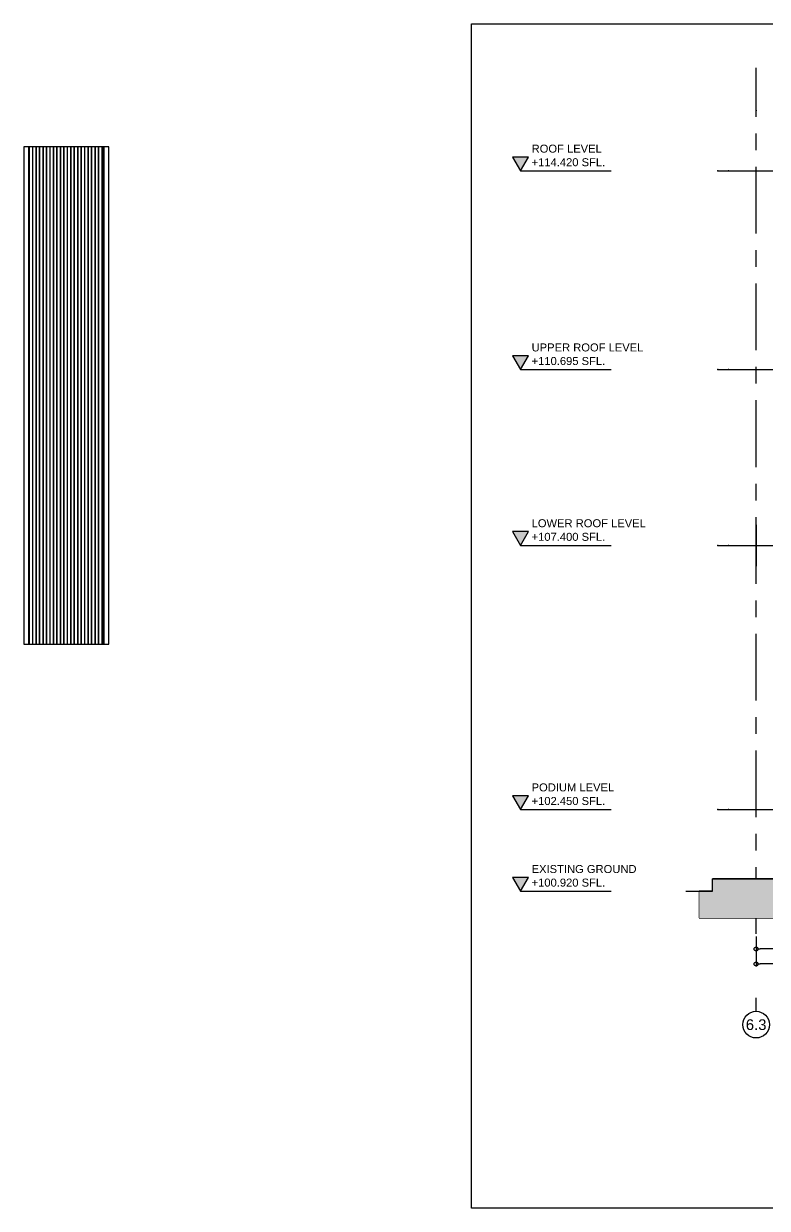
# Model space of a CAD drawing. Header units: millimetres. Extents: x 652937 to 1670132, y 1473552 to 2851037.
# Drawn here: x 740522 to 754468, y 1507049 to 1529249 of the extents above; entities that cross this region are included whole.
import ezdxf
from ezdxf.enums import TextEntityAlignment as Align
from ezdxf.xclip import XClip

# ---------------------------------------------------------------- set-up
doc = ezdxf.new("R2010")
doc.units = ezdxf.units.MM
doc.header["$XCLIPFRAME"] = 0
doc.set_wipeout_variables(frame=1)
doc.linetypes.add('TA_GL_005.00000', pattern=[13.75, 5, -1.25, 1.25, -1.25, 5])
for name, color, linetype in [('000 - 0_SYM_DWG_GRID-BUBBLE_MAIN_COLOR_1', 7, 'Continuous'), ('000 - 0_SYM_DWG_GRIDLINE_MAIN_COLOR_1', 7, 'Continuous'), ('000 - 0_SYM_DWG_GRIDLINE_MAIN_COLOR_251', 7, 'Continuous'), ('000 - 0_SYM_DWG_LEVEL_MAIN_COLOR_2', 7, 'Continuous'), ('000 - 0_SYM_DWG_LEVEL_TEXT', 7, 'Continuous'), ('010 - ASPG_DIMS_NOM', 7, 'Continuous'), ('010 - ASPG_EXTR_MAIN_COLOR_2', 7, 'Continuous'), ('010 - ASPG_EXTR_WIPEOUT_', 7, 'Continuous'), ('010 - ASPG_FRAMING_MAIN_COLOR_1', 7, 'Continuous'), ('010 - ASPG_FRAMING_SUB_COLOR_2', 7, 'Continuous')]:
    doc.layers.add(name, color=color, linetype=linetype)
doc.layers.add('A-010-M_LINE-T', color=7, linetype='Continuous', lineweight=25)
doc.layers.add('Z-060-M_DETAIL', color=7, linetype='Continuous', lineweight=9)
doc.styles.add('Arial', font='arial.ttf')
doc.styles.add('Arial_1', font='arial.ttf', dxfattribs={"height": 125})
doc.styles.add('FAMELINE_FOR_CKST', font='arial.ttf')
doc.styles.add('TA', font='', dxfattribs={"height": 4.5})
doc.styles.get('TA').set_extended_font_data('Cordia New')
doc.dimstyles.new('FAMELINE-CKST_C-C', dxfattribs={"dimtxt": 0.3, "dimasz": 0.15, "dimexe": 0.1, "dimexo": 0.1, "dimgap": 0.05, "dimtad": 1, "dimzin": 0, "dimdsep": 46, "dimtxsty": 'FAMELINE_FOR_CKST', "dimblk": 'ORIGIN', "dimblk1": 'ORIGIN', "dimblk2": 'ORIGIN', "dimsah": 1, "dimcen": 0.1, "dimdle": 0.1, "dimclrd": 7, "dimclre": 7, "dimclrt": 7, "dimadec": 0, "dimazin": 0, "dimtfac": 1, "dimtix": 1, "dimtmove": 2, "dimatfit": 3, "dimfxl": 1, "dimtolj": 1, "dimtzin": 0, "dimlwd": -1, "dimlwe": -1, "dimarcsym": 0})

# ---------------------------------------------------------------- blocks, each defined once
blk = doc.blocks.new('12')
at = {"layer": 'Defpoints', "color": 7}
for p, q in [((663504.977, 1524495.641), (663504.977, 1524494.862)), ((663504.587, 1524495.252), (663505.366, 1524495.252))]:
    blk.add_line(p, q, dxfattribs=at)
blk = doc.blocks.new('*U6164')
at = {"layer": '000 - 0_SYM_DWG_GRIDLINE_MAIN_COLOR_251', "color": 7, "linetype": 'ByBlock', "ltscale": 5}
blk.add_line((200, 0), (-30071, 0), dxfattribs=at)
at = {"layer": '000 - 0_SYM_DWG_GRIDLINE_MAIN_COLOR_251', "color": 7}
for p in [(-29871, 0), (0, 0)]:
    blk.add_point(p, dxfattribs=at)
at = {"color": 7, "style": 'TA', "flags": 1}
blk.add_attdef('LOCATION', (6, -6), '', height=4.5, rotation=270, dxfattribs=at)
blk = doc.blocks.new('PP18_ENT3_SE_ELE2-1')
at = {"layer": 'Z-060-M_DETAIL'}
h = blk.add_hatch(dxfattribs=at)
h.set_pattern_fill('FP_8', style=0, pattern_type=2)
h.set_pattern_definition([(45, (-25897.57, 82257.5), (0, 449.013), [317.5, -317.5]), (45, (-25981.75, 82341.7), (0, 449.013), [317.5, -317.5]), (45, (-26065.94, 82425.88), (0, 449.013), [317.5, -317.5]), (135, (-26065.94, 82482), (-449.013, 3e-14), [317.5, -317.5]), (135, (-25981.75, 82566.2), (-449.013, 3e-14), [317.5, -317.5]), (135, (-25897.57, 82650.4), (-449.013, 3e-14), [317.5, -317.5])])
h.paths.add_polyline_path([(-23258.5, 100920), (-23258.5, 97770), (-22110, 97770), (-22110, 98270), (-20910, 98270), (-20910, 97770), (-20210, 97770), (-20210, 100920)])
at = {"layer": 'A-010-M_LINE-T', "color": 7}
blk.add_line((-20210, 100920), (-27421.2, 100920), dxfattribs=at)
at = {"color": 7, "xscale": 1000, "yscale": 1000, "zscale": 1000}
blk.add_blockref('12', (-663525726.6, -1524387851.6), dxfattribs=at)
at = {"color": 7, "rotation": 180}
blk.add_blockref('*U6164', (-21271, 100920), dxfattribs=at)
blk = doc.blocks.new('*U6168')
at = {"layer": '000 - 0_SYM_DWG_GRIDLINE_MAIN_COLOR_1', "color": 7}
blk.add_line((45, 0), (40, 0), dxfattribs=at)
blk.add_circle((50, 0), 5, dxfattribs=at)
at = {"layer": '000 - 0_SYM_DWG_GRIDLINE_MAIN_COLOR_251', "color": 7, "linetype": 'ByBlock', "ltscale": 5}
blk.add_line((16, 0), (-308.66, 0), dxfattribs=at)
at = {"layer": '000 - 0_SYM_DWG_GRIDLINE_MAIN_COLOR_251', "color": 7}
for p in [(-292.66, 0), (0, 0)]:
    blk.add_point(p, dxfattribs=at)
at = {"color": 7, "style": 'TA', "flags": 1}
blk.add_attdef('LOCATION', (6, -6), '', height=4.5, rotation=270, dxfattribs=at)
at = {"layer": '000 - 0_SYM_DWG_GRID-BUBBLE_MAIN_COLOR_1', "color": 7, "style": 'Arial'}
blk.add_attdef('GRID-HEAD', text='', height=4, rotation=90, dxfattribs=at).set_placement((50, 0), align=Align.MIDDLE_CENTER)
blk = doc.blocks.new('*U6165')
at = {"layer": '000 - 0_SYM_DWG_LEVEL_MAIN_COLOR_2'}
blk.add_hatch(color=7, dxfattribs=at).paths.add_polyline_path([(-71.01, 5.18), (-74, 0), (-76.99, 5.18)])
at = {"color": 7}
blk.add_point((0, 0), dxfattribs=at)
at = {"layer": '000 - 0_SYM_DWG_GRIDLINE_MAIN_COLOR_251', "color": 7}
blk.add_lwpolyline([(-74, 0), (-49, 0), (-44.5, 0), (-40, 0)], dxfattribs=at)
at = {"layer": '000 - 0_SYM_DWG_LEVEL_MAIN_COLOR_2', "color": 7, "lineweight": 25}
for p, q in [((-71.01, 5.18), (-76.99, 5.18)), ((-76.99, 5.18), (-74, 0)), ((-74, 0), (-71.01, 5.18))]:
    blk.add_line(p, q, dxfattribs=at)
at = {"layer": '000 - 0_SYM_DWG_LEVEL_TEXT', "color": 7, "style": 'Arial_1'}
for tag, p in [('LV_NAME_1', (-69.78, 11.92)), ('LV_NAME_2', (-69.79, 6.83)), ('LV_NAME_3', (-69.8, 1.74))]:
    blk.add_attdef(tag, p, '', height=3, dxfattribs=at)
blk = doc.blocks.new('*U6166')
at = {"layer": '000 - 0_SYM_DWG_LEVEL_MAIN_COLOR_2'}
blk.add_hatch(color=7, dxfattribs=at).paths.add_polyline_path([(-71.01, 5.18), (-74, 0), (-76.99, 5.18)])
at = {"color": 7}
blk.add_point((0, 0), dxfattribs=at)
at = {"layer": '000 - 0_SYM_DWG_GRIDLINE_MAIN_COLOR_251', "color": 7}
blk.add_lwpolyline([(-74, 0), (-49, 0), (-44.5, 0), (-40, 0)], dxfattribs=at)
at = {"layer": '000 - 0_SYM_DWG_LEVEL_MAIN_COLOR_2', "color": 7, "lineweight": 25}
for p, q in [((-71.01, 5.18), (-76.99, 5.18)), ((-76.99, 5.18), (-74, 0)), ((-74, 0), (-71.01, 5.18))]:
    blk.add_line(p, q, dxfattribs=at)
at = {"layer": '000 - 0_SYM_DWG_LEVEL_TEXT', "color": 7, "style": 'Arial_1'}
for tag, p in [('LV_NAME_1', (-69.78, 11.92)), ('LV_NAME_2', (-69.79, 6.83)), ('LV_NAME_3', (-69.8, 1.74))]:
    blk.add_attdef(tag, p, '', height=3, dxfattribs=at)
blk = doc.blocks.new('_Origin')
at = {"color": 7, "linetype": 'ByBlock', "lineweight": -2}
blk.add_line((0, 0), (-1, 0), dxfattribs=at)
blk.add_circle((0, 0), 0.5, dxfattribs=at)
blk = doc.blocks.new('*D7618')
at = {"layer": '010 - ASPG_DIMS_NOM', "color": 7, "transparency": 16777216}
for p, q in [((-20750, 100070), (-20750, 99789)), ((-18000, 100070), (-18000, 99789)), ((-18075, 99839), (-20675, 99839))]:
    blk.add_line(p, q, dxfattribs=at)
at = {"layer": 'Defpoints', "color": 7, "transparency": 16777216}
for p in [(-20750, 100120), (-18000, 100120), (-20750, 99839)]:
    blk.add_point(p, dxfattribs=at)
at = {"layer": '010 - ASPG_DIMS_NOM', "color": 7, "transparency": 16777216, "xscale": 75, "yscale": 75, "zscale": 75, "rotation": 180}
blk.add_blockref('_Origin', (-20750, 99839), dxfattribs=at)
at = {"layer": '010 - ASPG_DIMS_NOM', "color": 7, "transparency": 16777216, "xscale": 75, "yscale": 75, "zscale": 75}
blk.add_blockref('_Origin', (-18000, 99839), dxfattribs=at)
at = {"layer": '010 - ASPG_DIMS_NOM', "color": 7, "transparency": 16777216, "insert": (-19375, 99940), "char_height": 150, "attachment_point": 5, "style": 'FAMELINE_FOR_CKST'}
blk.add_mtext('\\A1;2750', dxfattribs=at)
blk = doc.blocks.new('*D7619')
at = {"layer": '010 - ASPG_DIMS_NOM', "color": 7, "transparency": 16777216}
for p, q in [((-20750, 100070), (-20750, 99508)), ((0, 100070), (0, 99508)), ((-75, 99558), (-20675, 99558))]:
    blk.add_line(p, q, dxfattribs=at)
at = {"layer": 'Defpoints', "color": 7, "transparency": 16777216}
for p in [(-20750, 100120), (0, 100120), (-20750, 99558)]:
    blk.add_point(p, dxfattribs=at)
at = {"layer": '010 - ASPG_DIMS_NOM', "color": 7, "transparency": 16777216, "xscale": 75, "yscale": 75, "zscale": 75, "rotation": 180}
blk.add_blockref('_Origin', (-20750, 99558), dxfattribs=at)
at = {"layer": '010 - ASPG_DIMS_NOM', "color": 7, "transparency": 16777216, "xscale": 75, "yscale": 75, "zscale": 75}
blk.add_blockref('_Origin', (0, 99558), dxfattribs=at)
at = {"layer": '010 - ASPG_DIMS_NOM', "color": 7, "transparency": 16777216, "insert": (-10375, 99659), "char_height": 150, "attachment_point": 5, "style": 'FAMELINE_FOR_CKST'}
blk.add_mtext('\\A1;20750', dxfattribs=at)
blk = doc.blocks.new('A$C0a204f6e')
at = {"layer": 'Defpoints', "color": 7}
blk.add_lwpolyline([(775, 0), (0, 0), (0, 443.999987), (775, 443.999987)], close=True, dxfattribs=at)
blk = doc.blocks.new('*U7591')
at = {"layer": 'Defpoints', "color": 7}
blk.add_lwpolyline([(250, -500), (30548, -500), (30548, 0), (30298, 0), (30298, 230), (500, 230), (500, 0), (250, 0)], close=True, dxfattribs=at)
at = {"color": 7}
blk.add_wipeout([(250, -500), (30548, -500), (30548, 0), (30298, 0), (30298, 230), (500, 230), (500, 0), (250, 0)], dxfattribs=at)
h = blk.add_hatch()
h.set_pattern_fill('EARTH', scale=50, angle=45)
h.paths.add_polyline_path([(250, -500), (30548, -500), (30548, 0), (30298, 0), (30298, 230), (500, 230), (500, 0), (250, 0)])
blk.add_lwpolyline([(0, 0), (500, 0), (500, 230), (30298, 230), (30298, 0), (30798, 0)], dxfattribs=at)
blk = doc.blocks.new('*U6692')
at = {"color": 7}
blk.add_wipeout([(50, 0), (1450, 0), (1450, 9320), (50, 9320)], dxfattribs=at).dxf.layer = '010 - ASPG_EXTR_WIPEOUT_'
at = {"layer": '010 - ASPG_EXTR_MAIN_COLOR_2', "color": 7}
for points in [[(178, 0), (189, 0), (189, 9320), (178, 9320)], [(243, 0), (254, 0), (254, 9320), (243, 9320)], [(308, 0), (319, 0), (319, 9320), (308, 9320)], [(373, 0), (384, 0), (384, 9320), (373, 9320)], [(438, 0), (449, 0), (449, 9320), (438, 9320)], [(503, 0), (514, 0), (514, 9320), (503, 9320)], [(568, 0), (579, 0), (579, 9320), (568, 9320)], [(633, 0), (644, 0), (644, 9320), (633, 9320)], [(698, 0), (709, 0), (709, 9320), (698, 9320)], [(763, 0), (774, 0), (774, 9320), (763, 9320)], [(828, 0), (839, 0), (839, 9320), (828, 9320)], [(893, 0), (904, 0), (904, 9320), (893, 9320)], [(958, 0), (969, 0), (969, 9320), (958, 9320)], [(1023, 0), (1034, 0), (1034, 9320), (1023, 9320)], [(1088, 0), (1099, 0), (1099, 9320), (1088, 9320)], [(1153, 0), (1164, 0), (1164, 9320), (1153, 9320)], [(1218, 0), (1229, 0), (1229, 9320), (1218, 9320)], [(1283, 0), (1294, 0), (1294, 9320), (1283, 9320)]]:
    blk.add_lwpolyline(points, close=True, dxfattribs=at)
at = {"layer": '010 - ASPG_FRAMING_SUB_COLOR_2', "color": 7}
blk.add_lwpolyline([(50, 0), (1450, 0), (1450, 9320), (50, 9320)], close=True, dxfattribs=at)
at = {"color": 7}
for points in [[(-50, 0), (50, 0), (50, 9320), (-50, 9320)], [(1450, 0), (1550, 0), (1550, 9320), (1450, 9320)]]:
    blk.add_wipeout(points, dxfattribs=at).dxf.layer = '010 - ASPG_EXTR_WIPEOUT_'
at = {"layer": '010 - ASPG_EXTR_MAIN_COLOR_2', "color": 7}
for points in [[(48, 0), (59, 0), (59, 9320), (48, 9320)], [(113, 0), (124, 0), (124, 9320), (113, 9320)], [(1348, 0), (1359, 0), (1359, 9320), (1348, 9320)], [(1413, 0), (1424, 0), (1424, 9320), (1413, 9320)]]:
    blk.add_lwpolyline(points, close=True, dxfattribs=at)
at = {"layer": '010 - ASPG_FRAMING_MAIN_COLOR_1', "color": 7}
for points in [[(-50, 0), (-40, 0), (-40, 9320), (-50, 9320)], [(40, 0), (50, 0), (50, 9320), (40, 9320)], [(1450, 0), (1460, 0), (1460, 9320), (1450, 9320)], [(1540, 0), (1550, 0), (1550, 9320), (1540, 9320)]]:
    blk.add_lwpolyline(points, close=True, dxfattribs=at)
at = {"layer": '010 - ASPG_FRAMING_SUB_COLOR_2', "color": 7}
for points in [[(-50, 0), (50, 0), (50, 9320), (-50, 9320)], [(1450, 0), (1550, 0), (1550, 9320), (1450, 9320)]]:
    blk.add_lwpolyline(points, close=True, dxfattribs=at)
blk = doc.blocks.new('W-1-PP18-ST_ENT3_REV02_20260413-044638_PP18_ENT3_ELE2-DIM')
at = {"layer": '000 - 0_SYM_DWG_GRIDLINE_MAIN_COLOR_251', "color": 7, "linetype": 'TA_GL_005.00000', "xscale": 50, "yscale": 50, "zscale": 50, "rotation": 270}
blk.add_blockref('*U6168', (-20750, 100920), dxfattribs=at).add_auto_attribs({'GRID-HEAD': '6.3'})
at = {"layer": '000 - 0_SYM_DWG_GRIDLINE_MAIN_COLOR_251', "color": 7, "xscale": 50, "yscale": 50, "zscale": 50}
for name, p, values in [('*U6165', (-21471, 114420), {'LV_NAME_2': 'ROOF LEVEL', 'LV_NAME_3': '+114.420 SFL.'}), ('*U6166', (-21471, 110695), {'LV_NAME_2': 'UPPER ROOF LEVEL', 'LV_NAME_3': '+110.695 SFL.'}), ('*U6166', (-21471, 107400), {'LV_NAME_2': 'LOWER ROOF LEVEL', 'LV_NAME_3': '+107.400 SFL.'}), ('*U6166', (-21471, 102450), {'LV_NAME_2': 'PODIUM LEVEL', 'LV_NAME_3': '+102.450 SFL.'}), ('*U6166', (-21471, 100920), {'LV_NAME_2': 'EXISTING GROUND', 'LV_NAME_3': '+100.920 SFL.'})]:
    blk.add_blockref(name, p, dxfattribs=at).add_auto_attribs(values)
at = {"layer": '000 - 0_SYM_DWG_GRIDLINE_MAIN_COLOR_251', "color": 7, "linetype": 'TA_GL_005.00000', "rotation": 180}
for p in [(-21271, 114420), (-21271, 110695), (-21271, 107400), (-21271, 102450)]:
    blk.add_blockref('*U6164', p, dxfattribs=at)
at = {"layer": '010 - ASPG_DIMS_NOM', "color": 7}
for base, p1, picture, middle in [((-20750, 99838.8), (-18000, 100120), '*D7618', (-19375, 99940.3)), ((-20750, 99557.5), (0, 100120), '*D7619', (-10375, 99659.1))]:
    dim = blk.add_linear_dim(base=base, p1=p1, p2=(-20750, 100120), dimstyle='FAMELINE-CKST_C-C', override={"dimscale": 500, "dimdec": 0, "dimlfac": 1, "dimclrd": 7, "dimclre": 7, "dimclrt": 7}, dxfattribs=at)
    dim.commit()
    dim.dimension.update_dxf_attribs({"geometry": picture, "text_midpoint": middle})

msp = doc.modelspace()

# ---------------------------------------------------------------- block references
at = {"color": 7}
msp.add_blockref('*U6692', (740571.5926, 1517620.4203), dxfattribs=at)
ref = msp.add_blockref('PP18_ENT3_SE_ELE2-1', (775008.1769, 1412070.4203), dxfattribs=at)
XClip(ref).set_block_clipping_path([(-21816.709593582, 100920), (8800.0000001194, 118767.7153737911)])

# ---------------------------------------------------------------- next in the draw order: block references
at = {"color": 7, "xscale": 50, "yscale": 50, "zscale": 50}
msp.add_blockref('A$C0a204f6e', (748919.4011, 1507048.6813), dxfattribs=at)
at = {"color": 7}
msp.add_blockref('W-1-PP18-ST_ENT3_REV02_20260413-044638_PP18_ENT3_ELE2-DIM', (775008.1769, 1412070.4203), dxfattribs=at)

# ---------------------------------------------------------------- next in the draw order: block references
msp.add_blockref('*U7591', (752941.4673, 1512990.4203), dxfattribs=at)

doc.saveas('drawing.dxf')
